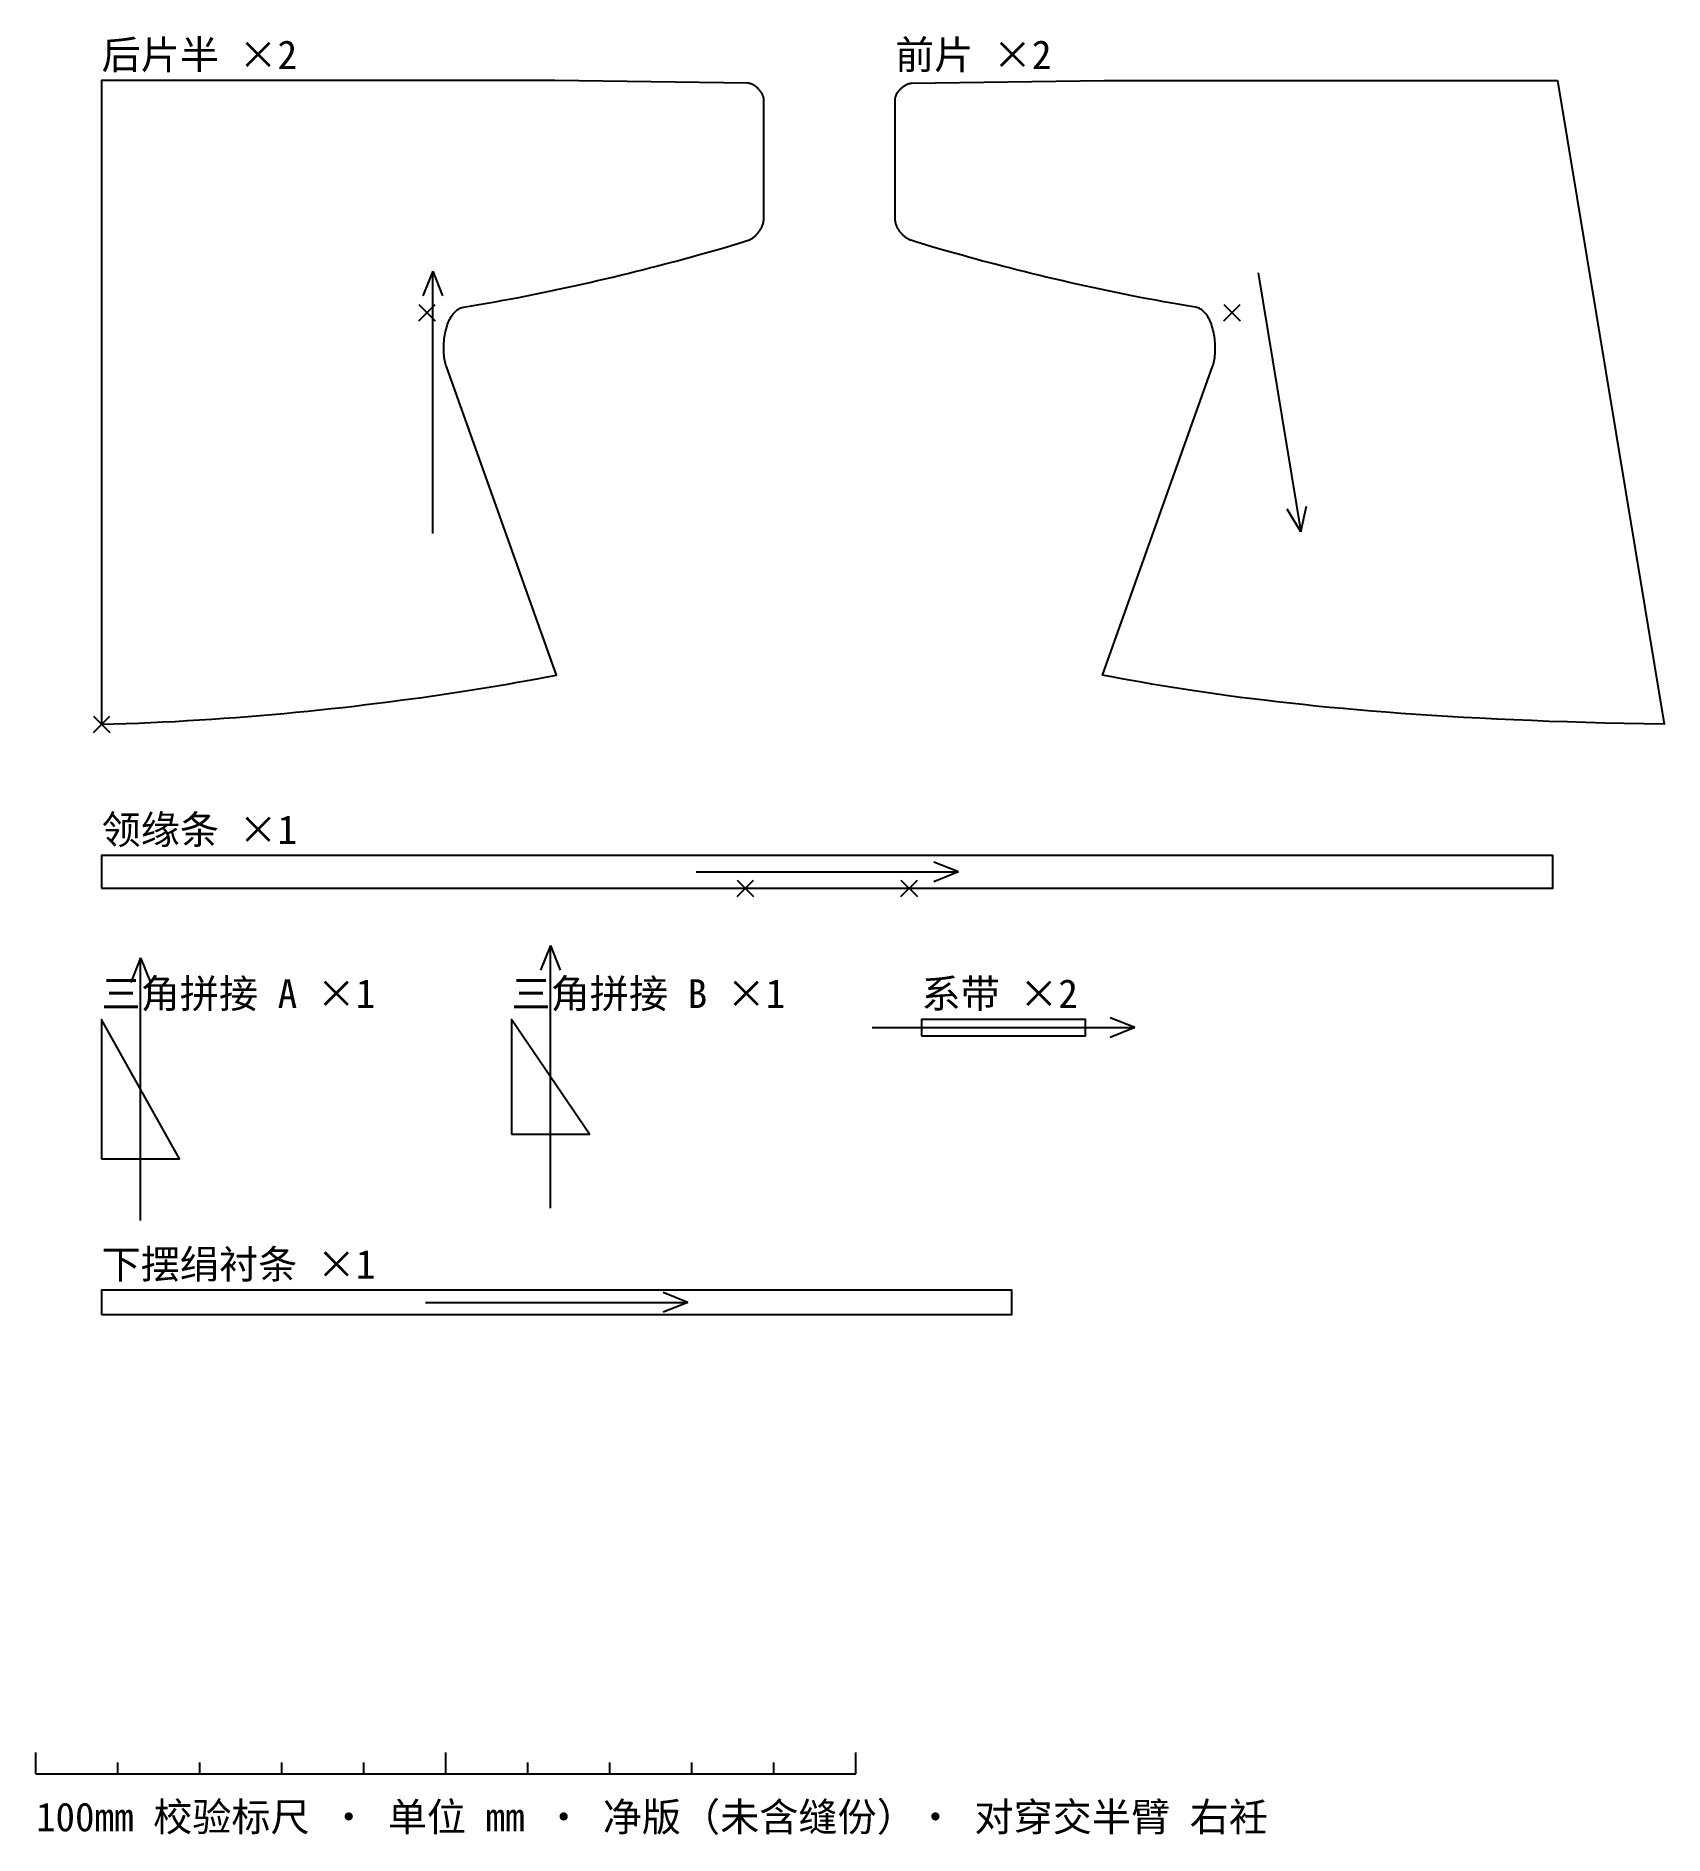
# Model space of a CAD drawing. Header units: millimetres. Extents: x 40 to 2026, y -135 to 2059.
import ezdxf

# ---------------------------------------------------------------- set-up
doc = ezdxf.new("R2010")
doc.units = ezdxf.units.MM
for name, color, linetype in [('CUT_轮廓', 7, 'Continuous'), ('DIM_标注', 4, 'Continuous'), ('GRAIN_布纹', 8, 'Continuous'), ('NOTCH_刀口', 1, 'Continuous'), ('TEXT_文字', 3, 'Continuous')]:
    doc.layers.add(name, color=color, linetype=linetype)
doc.styles.add('CN', font='simsun.ttc')

msp = doc.modelspace()

# ---------------------------------------------------------------- linework, layer by layer
at = {"layer": 'CUT_轮廓'}
for points in [[(120, 1220), (135, 1220.4), (150, 1220.9), (165, 1221.5), (180, 1222.1), (194.9, 1222.8), (209.8, 1223.5), (224.8, 1224.4), (239.6, 1225.3), (254.5, 1226.2), (269.3, 1227.3), (284.1, 1228.4), (298.8, 1229.5), (313.5, 1230.7), (328.1, 1232), (342.6, 1233.3), (357.1, 1234.6), (371.5, 1236.1), (385.9, 1237.5), (400.2, 1239.1), (414.4, 1240.6), (428.5, 1242.2), (442.5, 1243.9), (456.4, 1245.6), (470.3, 1247.4), (484, 1249.2), (497.6, 1251), (511.2, 1252.8), (524.6, 1254.8), (537.9, 1256.7), (551, 1258.7), (564.1, 1260.7), (577, 1262.7), (589.7, 1264.8), (602.4, 1266.9), (614.9, 1269), (627.2, 1271.2), (639.4, 1273.3), (651.4, 1275.5), (663.3, 1277.8), (675, 1280), (540.6, 1656.1), (540, 1657.8), (539.5, 1659.5), (539, 1661.4), (538.6, 1663.3), (538.3, 1665.3), (538, 1667.4), (537.8, 1669.5), (537.6, 1671.6), (537.4, 1673.9), (537.3, 1676.1), (537.3, 1678.4), (537.3, 1680.7), (537.4, 1683), (537.6, 1685.3), (537.8, 1687.6), (538, 1690), (538.3, 1692.3), (538.7, 1694.6), (539.1, 1696.9), (539.6, 1699.1), (540.1, 1701.4), (540.7, 1703.5), (541.4, 1705.7), (542.1, 1707.8), (542.8, 1709.8), (543.7, 1711.7), (544.5, 1713.6), (545.5, 1715.4), (546.5, 1717.2), (547.6, 1718.8), (548.7, 1720.3), (549.9, 1721.7), (551.1, 1723.1), (552.4, 1724.2), (553.8, 1725.3), (555.2, 1726.3), (556.7, 1727.1), (558.3, 1727.7), (559.9, 1728.2), (561.6, 1728.6), (571.1, 1730.2), (580.7, 1731.8), (590.4, 1733.5), (600, 1735.2), (609.7, 1737), (619.4, 1738.8), (629.1, 1740.6), (638.8, 1742.5), (648.5, 1744.5), (658.2, 1746.5), (667.8, 1748.5), (677.4, 1750.5), (687, 1752.6), (696.6, 1754.7), (706.1, 1756.8), (715.5, 1758.9), (724.9, 1761.1), (734.2, 1763.2), (743.5, 1765.4), (752.7, 1767.6), (761.7, 1769.8), (770.7, 1772), (779.6, 1774.3), (788.4, 1776.5), (797, 1778.7), (805.6, 1780.9), (814, 1783.1), (822.3, 1785.3), (830.4, 1787.5), (838.4, 1789.7), (846.2, 1791.9), (853.9, 1794), (861.4, 1796.1), (868.7, 1798.2), (875.9, 1800.3), (882.9, 1802.4), (889.6, 1804.4), (896.2, 1806.4), (902.6, 1808.3), (908.7, 1810.3), (909.4, 1810.5), (910.1, 1810.8), (910.9, 1811.1), (911.6, 1811.5), (912.3, 1811.8), (913, 1812.3), (913.7, 1812.7), (914.3, 1813.2), (915, 1813.7), (915.7, 1814.2), (916.4, 1814.8), (917, 1815.4), (917.7, 1816), (918.3, 1816.6), (918.9, 1817.2), (919.5, 1817.9), (920.1, 1818.6), (920.7, 1819.3), (921.3, 1820), (921.8, 1820.7), (922.3, 1821.5), (922.9, 1822.2), (923.3, 1823), (923.8, 1823.8), (924.3, 1824.6), (924.7, 1825.4), (925.1, 1826.2), (925.5, 1827), (925.8, 1827.8), (926.2, 1828.6), (926.5, 1829.4), (926.7, 1830.2), (927, 1831), (927.2, 1831.8), (927.4, 1832.6), (927.5, 1833.4), (927.6, 1834.2), (927.7, 1834.9), (927.8, 1835.7), (927.8, 1836.4), (927.8, 1981.4), (927.8, 1982.1), (927.7, 1982.8), (927.6, 1983.4), (927.5, 1984.1), (927.3, 1984.8), (927.1, 1985.5), (926.8, 1986.2), (926.6, 1986.9), (926.2, 1987.6), (925.9, 1988.3), (925.5, 1989), (925.1, 1989.6), (924.7, 1990.3), (924.3, 1991), (923.8, 1991.7), (923.3, 1992.3), (922.8, 1993), (922.2, 1993.6), (921.7, 1994.2), (921.1, 1994.8), (920.5, 1995.4), (919.9, 1996), (919.2, 1996.5), (918.6, 1997), (918, 1997.6), (917.3, 1998), (916.6, 1998.5), (916, 1998.9), (915.3, 1999.3), (914.6, 1999.7), (913.9, 2000.1), (913.2, 2000.4), (912.5, 2000.7), (911.9, 2000.9), (911.2, 2001.2), (910.5, 2001.4), (909.8, 2001.5), (909.1, 2001.6), (908.5, 2001.7), (907.8, 2001.7), (672.8, 2005), (209, 2005), (120, 2005)], [(1895.6, 2005), (2025.6, 1220), (2001.1, 1220.4), (1977.1, 1220.9), (1953.5, 1221.5), (1930.4, 1222.1), (1907.8, 1222.8), (1885.6, 1223.5), (1863.8, 1224.4), (1842.5, 1225.3), (1821.6, 1226.2), (1801.1, 1227.3), (1781.1, 1228.4), (1761.4, 1229.5), (1742.1, 1230.7), (1723.2, 1232), (1704.7, 1233.3), (1686.6, 1234.6), (1668.8, 1236.1), (1651.3, 1237.5), (1634.2, 1239.1), (1617.5, 1240.6), (1601, 1242.2), (1584.9, 1243.9), (1569.1, 1245.6), (1553.6, 1247.4), (1538.4, 1249.2), (1523.5, 1251), (1508.9, 1252.8), (1494.5, 1254.8), (1480.5, 1256.7), (1466.6, 1258.7), (1453, 1260.7), (1439.7, 1262.7), (1426.6, 1264.8), (1413.7, 1266.9), (1401, 1269), (1388.5, 1271.2), (1376.3, 1273.3), (1364.2, 1275.5), (1352.3, 1277.8), (1340.6, 1280), (1475, 1656.1), (1475.6, 1657.8), (1476.1, 1659.5), (1476.6, 1661.4), (1477, 1663.3), (1477.3, 1665.3), (1477.6, 1667.4), (1477.8, 1669.5), (1478, 1671.6), (1478.2, 1673.9), (1478.3, 1676.1), (1478.3, 1678.4), (1478.3, 1680.7), (1478.2, 1683), (1478, 1685.3), (1477.8, 1687.6), (1477.6, 1690), (1477.3, 1692.3), (1476.9, 1694.6), (1476.5, 1696.9), (1476, 1699.1), (1475.5, 1701.4), (1474.9, 1703.5), (1474.2, 1705.7), (1473.5, 1707.8), (1472.8, 1709.8), (1471.9, 1711.7), (1471.1, 1713.6), (1470.1, 1715.4), (1469.1, 1717.2), (1468, 1718.8), (1466.9, 1720.3), (1465.7, 1721.7), (1464.5, 1723.1), (1463.2, 1724.2), (1461.8, 1725.3), (1460.4, 1726.3), (1458.9, 1727.1), (1457.3, 1727.7), (1455.7, 1728.2), (1454, 1728.6), (1444.5, 1730.2), (1434.9, 1731.8), (1425.2, 1733.5), (1415.6, 1735.2), (1405.9, 1737), (1396.2, 1738.8), (1386.5, 1740.6), (1376.8, 1742.5), (1367.1, 1744.5), (1357.4, 1746.5), (1347.8, 1748.5), (1338.2, 1750.5), (1328.6, 1752.6), (1319, 1754.7), (1309.5, 1756.8), (1300.1, 1758.9), (1290.7, 1761.1), (1281.4, 1763.2), (1272.1, 1765.4), (1262.9, 1767.6), (1253.9, 1769.8), (1244.9, 1772), (1236, 1774.3), (1227.2, 1776.5), (1218.6, 1778.7), (1210, 1780.9), (1201.6, 1783.1), (1193.3, 1785.3), (1185.2, 1787.5), (1177.2, 1789.7), (1169.4, 1791.9), (1161.7, 1794), (1154.2, 1796.1), (1146.9, 1798.2), (1139.7, 1800.3), (1132.7, 1802.4), (1126, 1804.4), (1119.4, 1806.4), (1113, 1808.3), (1106.9, 1810.3), (1106.2, 1810.5), (1105.5, 1810.8), (1104.7, 1811.1), (1104, 1811.5), (1103.3, 1811.8), (1102.6, 1812.3), (1101.9, 1812.7), (1101.3, 1813.2), (1100.6, 1813.7), (1099.9, 1814.2), (1099.2, 1814.8), (1098.6, 1815.4), (1097.9, 1816), (1097.3, 1816.6), (1096.7, 1817.2), (1096.1, 1817.9), (1095.5, 1818.6), (1094.9, 1819.3), (1094.3, 1820), (1093.8, 1820.7), (1093.3, 1821.5), (1092.7, 1822.2), (1092.3, 1823), (1091.8, 1823.8), (1091.3, 1824.6), (1090.9, 1825.4), (1090.5, 1826.2), (1090.1, 1827), (1089.8, 1827.8), (1089.4, 1828.6), (1089.1, 1829.4), (1088.9, 1830.2), (1088.6, 1831), (1088.4, 1831.8), (1088.2, 1832.6), (1088.1, 1833.4), (1088, 1834.2), (1087.9, 1834.9), (1087.8, 1835.7), (1087.8, 1836.4), (1087.8, 1981.4), (1087.8, 1982.1), (1087.9, 1982.8), (1088, 1983.4), (1088.1, 1984.1), (1088.3, 1984.8), (1088.5, 1985.5), (1088.8, 1986.2), (1089, 1986.9), (1089.4, 1987.6), (1089.7, 1988.3), (1090.1, 1989), (1090.5, 1989.6), (1090.9, 1990.3), (1091.3, 1991), (1091.8, 1991.7), (1092.3, 1992.3), (1092.8, 1993), (1093.4, 1993.6), (1093.9, 1994.2), (1094.5, 1994.8), (1095.1, 1995.4), (1095.7, 1996), (1096.4, 1996.5), (1097, 1997), (1097.6, 1997.6), (1098.3, 1998), (1099, 1998.5), (1099.6, 1998.9), (1100.3, 1999.3), (1101, 1999.7), (1101.7, 2000.1), (1102.4, 2000.4), (1103.1, 2000.7), (1103.7, 2000.9), (1104.4, 2001.2), (1105.1, 2001.4), (1105.8, 2001.5), (1106.5, 2001.6), (1107.1, 2001.7), (1107.8, 2001.7), (1342.8, 2005), (1895.6, 2005)], [(120, 1020), (1890, 1020), (1890, 1060), (120, 1060)], [(120, 690), (215, 690), (120, 860)], [(620, 720), (715, 720), (620, 860)], [(1120, 840), (1320, 840), (1320, 860), (1120, 860)], [(120, 500), (1230, 500), (1230, 530), (120, 530)]]:
    msp.add_lwpolyline(points, close=True, dxfattribs=at)
at = {"layer": 'DIM_标注'}
for p, q in [((40, -60), (40, -34)), ((540, -60), (540, -34)), ((1040, -60), (1040, -34)), ((40, -60), (1040, -60)), ((140, -60), (140, -46)), ((240, -60), (240, -46)), ((340, -60), (340, -46)), ((440, -60), (440, -46)), ((640, -60), (640, -46)), ((740, -60), (740, -46)), ((840, -60), (840, -46)), ((940, -60), (940, -46))]:
    msp.add_line(p, q, dxfattribs=at)
at = {"layer": 'GRAIN_布纹'}
for p, q in [((523.9, 1772.5), (511.9, 1742.5)), ((523.9, 1452.5), (523.9, 1772.5)), ((523.9, 1772.5), (535.9, 1742.5)), ((1530.8, 1770.4), (1582.6, 1454.6)), ((1582.6, 1454.6), (1565.9, 1482.3)), ((1582.6, 1454.6), (1589.6, 1486.1)), ((845, 1040), (1165, 1040)), ((1165, 1040), (1135, 1052)), ((1165, 1040), (1135, 1028)), ((667.5, 950), (655.5, 920)), ((667.5, 630), (667.5, 950)), ((667.5, 950), (679.5, 920)), ((167.5, 935), (155.5, 905)), ((167.5, 615), (167.5, 935)), ((167.5, 935), (179.5, 905)), ((1380, 850), (1350, 862)), ((1060, 850), (1380, 850)), ((1380, 850), (1350, 838)), ((835, 515), (805, 527)), ((515, 515), (835, 515)), ((835, 515), (805, 503))]:
    msp.add_line(p, q, dxfattribs=at)
at = {"layer": 'NOTCH_刀口'}
for p, q in [((507, 1712), (527, 1732)), ((507, 1732), (527, 1712)), ((1488.6, 1712), (1508.6, 1732)), ((1488.6, 1732), (1508.6, 1712)), ((110, 1210), (130, 1230)), ((110, 1230), (130, 1210)), ((895, 1010), (915, 1030)), ((895, 1030), (915, 1010)), ((1095, 1010), (1115, 1030)), ((1095, 1030), (1115, 1010))]:
    msp.add_line(p, q, dxfattribs=at)

# ---------------------------------------------------------------- texts
at = {"layer": 'TEXT_文字', "style": 'CN'}
for s, p in [('后片半 ×2', (120, 2019)), ('前片 ×2', (1087.8, 2019)), ('领缘条 ×1', (120, 1074)), ('三角拼接 A ×1', (120, 874)), ('三角拼接 B ×1', (620, 874)), ('系带 ×2', (1120, 874)), ('下摆绢衬条 ×1', (120, 544)), ('100mm 校验标尺 · 单位 mm · 净版（未含缝份）· 对穿交半臂 右衽', (40, -130))]:
    msp.add_text(s, height=35, dxfattribs=at).set_placement(p)

doc.saveas('drawing.dxf')
